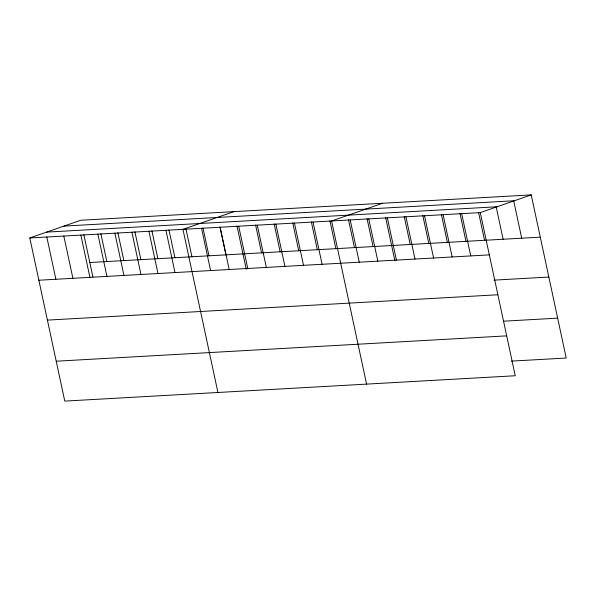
<?xml version="1.0" encoding="UTF-8"?>
<svg xmlns="http://www.w3.org/2000/svg" width="596" height="596" viewBox="0 0 596 596"><rect width="100%" height="100%" fill="white"/><g stroke="black" fill="none" stroke-linecap="round" stroke-linejoin="round"><path stroke-width="0.89" d="M29.8 237.968L480.264 212.608L515.242 375.748L64.77 401.108L29.8 237.968L80.758 220.252L531.23 194.892L566.2 358.032L511.383 361.116M233.915 211.632L182.957 229.348L217.935 392.481M382.572 203.266L331.614 220.974L366.585 384.115M480.264 212.608L531.23 194.892M63.943 226.1L514.408 200.74M46.615 232.12L497.086 206.767M89.817 262.516L540.289 237.156M38.859 280.232L489.323 254.872M494.024 280.135L548.841 277.043M47.412 320.119L497.876 294.759M503.762 321.177L557.647 318.145M56.225 361.213L506.689 335.861M513.61 200.435L521.701 238.199M496.185 206.879L503.121 239.249M478.566 212.422L484.541 240.292M461.684 213.659L470.743 255.915M459.985 213.465L465.96 241.343M443.104 214.702L452.163 256.965M441.405 214.515L447.38 242.386M424.523 215.745L433.583 258.008M422.817 215.558L428.8 243.429M405.936 216.795L415.002 259.051M404.237 216.601L410.212 244.479M387.355 217.838L396.415 260.102M385.657 217.652L394.939 260.936M368.775 218.888L377.834 261.145M367.076 218.695L373.051 246.573M350.195 219.931L359.254 262.195M348.496 219.745L354.471 247.616M329.908 220.788L335.891 248.659M313.034 222.025L322.093 264.289M311.328 221.831L317.303 249.709M294.446 223.068L303.506 265.332M292.748 222.882L298.723 250.752M275.866 224.118L284.925 266.375M274.167 223.925L280.142 251.803M257.286 225.161L266.345 267.425M255.587 224.975L261.562 252.846M238.705 226.204L247.765 268.468M236.999 226.018L246.282 269.303M220.125 227.255L229.184 269.519M219.984 226.979L225.959 254.85M202.968 227.933L208.943 255.811M201.537 228.298L210.597 270.562M185.952 228.894L191.927 256.764M168.936 229.847L174.911 257.725M165.941 230.302L175.001 272.566M151.913 230.808L157.888 258.679M148.925 231.263L157.985 273.519M134.897 231.762L140.872 259.64M131.902 232.216L140.969 274.48M117.881 232.723L123.856 260.601M114.886 233.178L123.946 275.441M100.866 233.684L106.84 261.555M97.871 234.139L106.93 276.395M83.842 234.638L92.931 277.021M80.855 235.092L89.914 277.356M63.832 236.053L72.898 278.31M46.816 237.007L55.875 279.271"/></g></svg>
